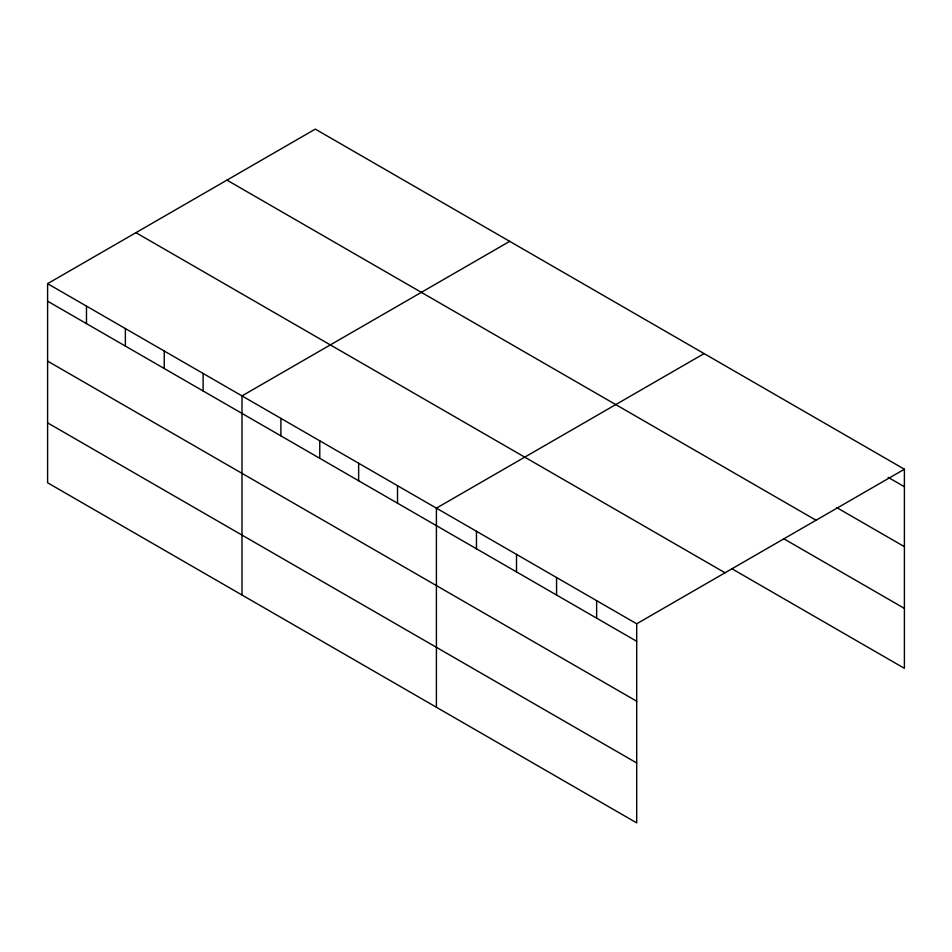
<?xml version="1.0" encoding="UTF-8"?>
<svg xmlns="http://www.w3.org/2000/svg" width="952" height="952" viewBox="0 0 952 952"><rect width="100%" height="100%" fill="white"/><g stroke="black" fill="none" stroke-linecap="round" stroke-linejoin="round"><path stroke-width="1.43" d="M636.698 701.219L636.698 623.786L47.6 283.672L47.6 482.771L636.698 822.885L636.698 701.219L47.6 361.105M731.648 568.594L904.4 668.328L904.4 469.229L315.302 129.115L47.6 283.672M509.701 241.344L241.998 395.901L241.998 595.012M704.111 353.585L436.409 508.142L436.409 707.253M636.698 623.786L904.4 469.229M888.121 477.345L904.4 486.734M836.796 507.63L904.4 546.662M226.957 180.118L816.054 520.232M784.222 539.022L904.4 608.399M135.946 232.669L725.043 572.783M47.6 301.177L636.698 641.291M47.6 422.855L636.698 762.957M596.642 600.652L596.642 618.169M556.575 577.531L556.575 595.036M516.519 554.397L516.519 571.914M476.464 531.275L476.464 548.78M397.519 485.698L397.519 503.203M358.642 463.243L358.642 480.76M319.765 440.8L319.765 458.317M280.888 418.356L280.888 435.861M203.121 373.458L203.121 390.974M164.244 351.014L164.244 368.519M125.366 328.559L125.366 346.076M86.477 306.116L86.477 323.632"/></g></svg>
